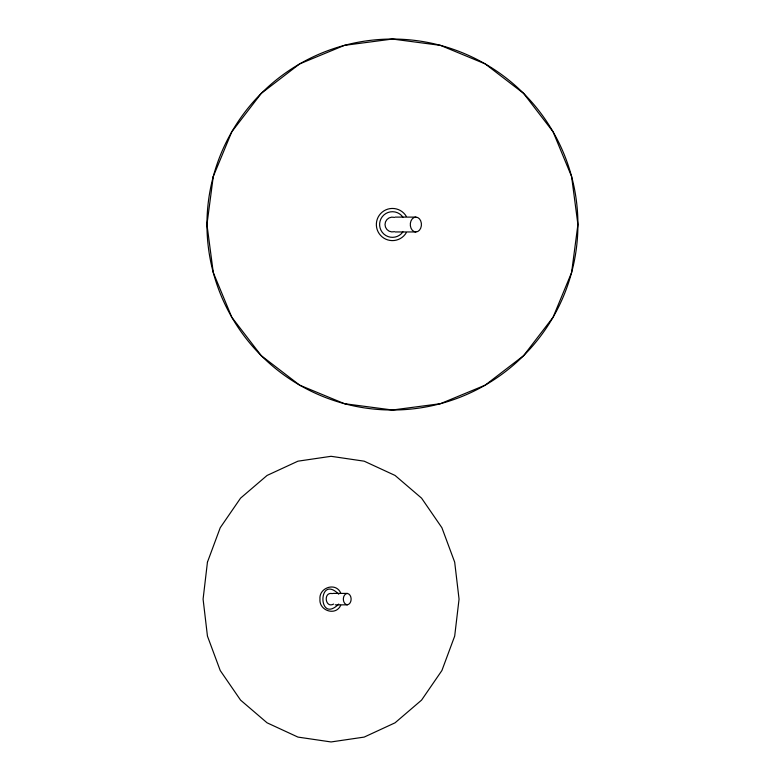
<?xml version="1.0" encoding="UTF-8"?>
<svg xmlns="http://www.w3.org/2000/svg" width="781" height="781" viewBox="0 0 781 781"><rect width="100%" height="100%" fill="white"/><g stroke="black" fill="none" stroke-linecap="round" stroke-linejoin="round"><path stroke-width="1.17" d="M338.729 604.064C317.652 625.103 317.652 573.166 338.729 594.195M340.682 605.324C335.752 616.424 318.833 610.615 319.966 599.134C318.833 587.644 335.752 581.835 340.682 592.935M333.624 604.074C325.052 608.75 323.061 591.461 332.394 593.609M347.233 593.414C342.049 594.331 342.049 603.928 347.233 604.845C352.416 603.928 352.416 594.331 347.233 593.414L332.95 593.414M395.157 217.108L415.863 217.108M395.157 231.947L415.863 231.947A7.419 5.574 90 0 0 420.686 220.818A7.419 5.574 90 0 0 411.031 220.818A7.419 5.574 90 0 0 415.863 231.947M335.274 604.845L347.233 604.845M406.364 232.572A16.089 16.089 0 0 1 382.094 236.848A16.089 16.089 0 0 1 382.094 212.207A16.089 16.089 0 0 1 406.364 216.483M402.937 231.879A12.818 12.818 0 0 1 383.91 234.105A12.818 12.818 0 0 1 383.91 214.951A12.818 12.818 0 0 1 402.937 217.177M394.356 231.693A7.419 7.419 0 0 1 385.013 224.528A7.419 7.419 0 0 1 394.356 217.362M207.443 562.164L203.089 599.134L207.443 636.095L220.232 670.537L240.568 700.118L267.073 722.815L297.942 737.088L331.066 741.95L364.19 737.088L395.059 722.815L421.564 700.118L441.9 670.537L454.688 636.095L459.052 599.134L454.688 562.164L441.9 527.722L421.564 498.141L395.059 475.444L364.19 461.18L331.066 456.309L297.942 461.18L267.073 475.444L240.568 498.141L220.232 527.722L207.443 562.164M213.272 176.526L206.955 224.528L213.272 272.54L231.801 317.271L261.284 355.687L299.689 385.16L344.431 403.689L392.433 410.005L440.435 403.689L485.177 385.16L523.582 355.687L553.065 317.271L571.594 272.54L577.911 224.528L571.594 176.526L553.065 131.794L523.582 93.378L485.177 63.896L440.435 45.366L392.433 39.05L344.431 45.366L299.689 63.896L261.284 93.378L231.801 131.794L213.272 176.526M261.284 355.687A185.478 185.478 0 0 0 571.594 272.54A185.478 185.478 0 0 0 344.431 45.366A185.478 185.478 0 0 0 261.284 355.687"/></g></svg>
